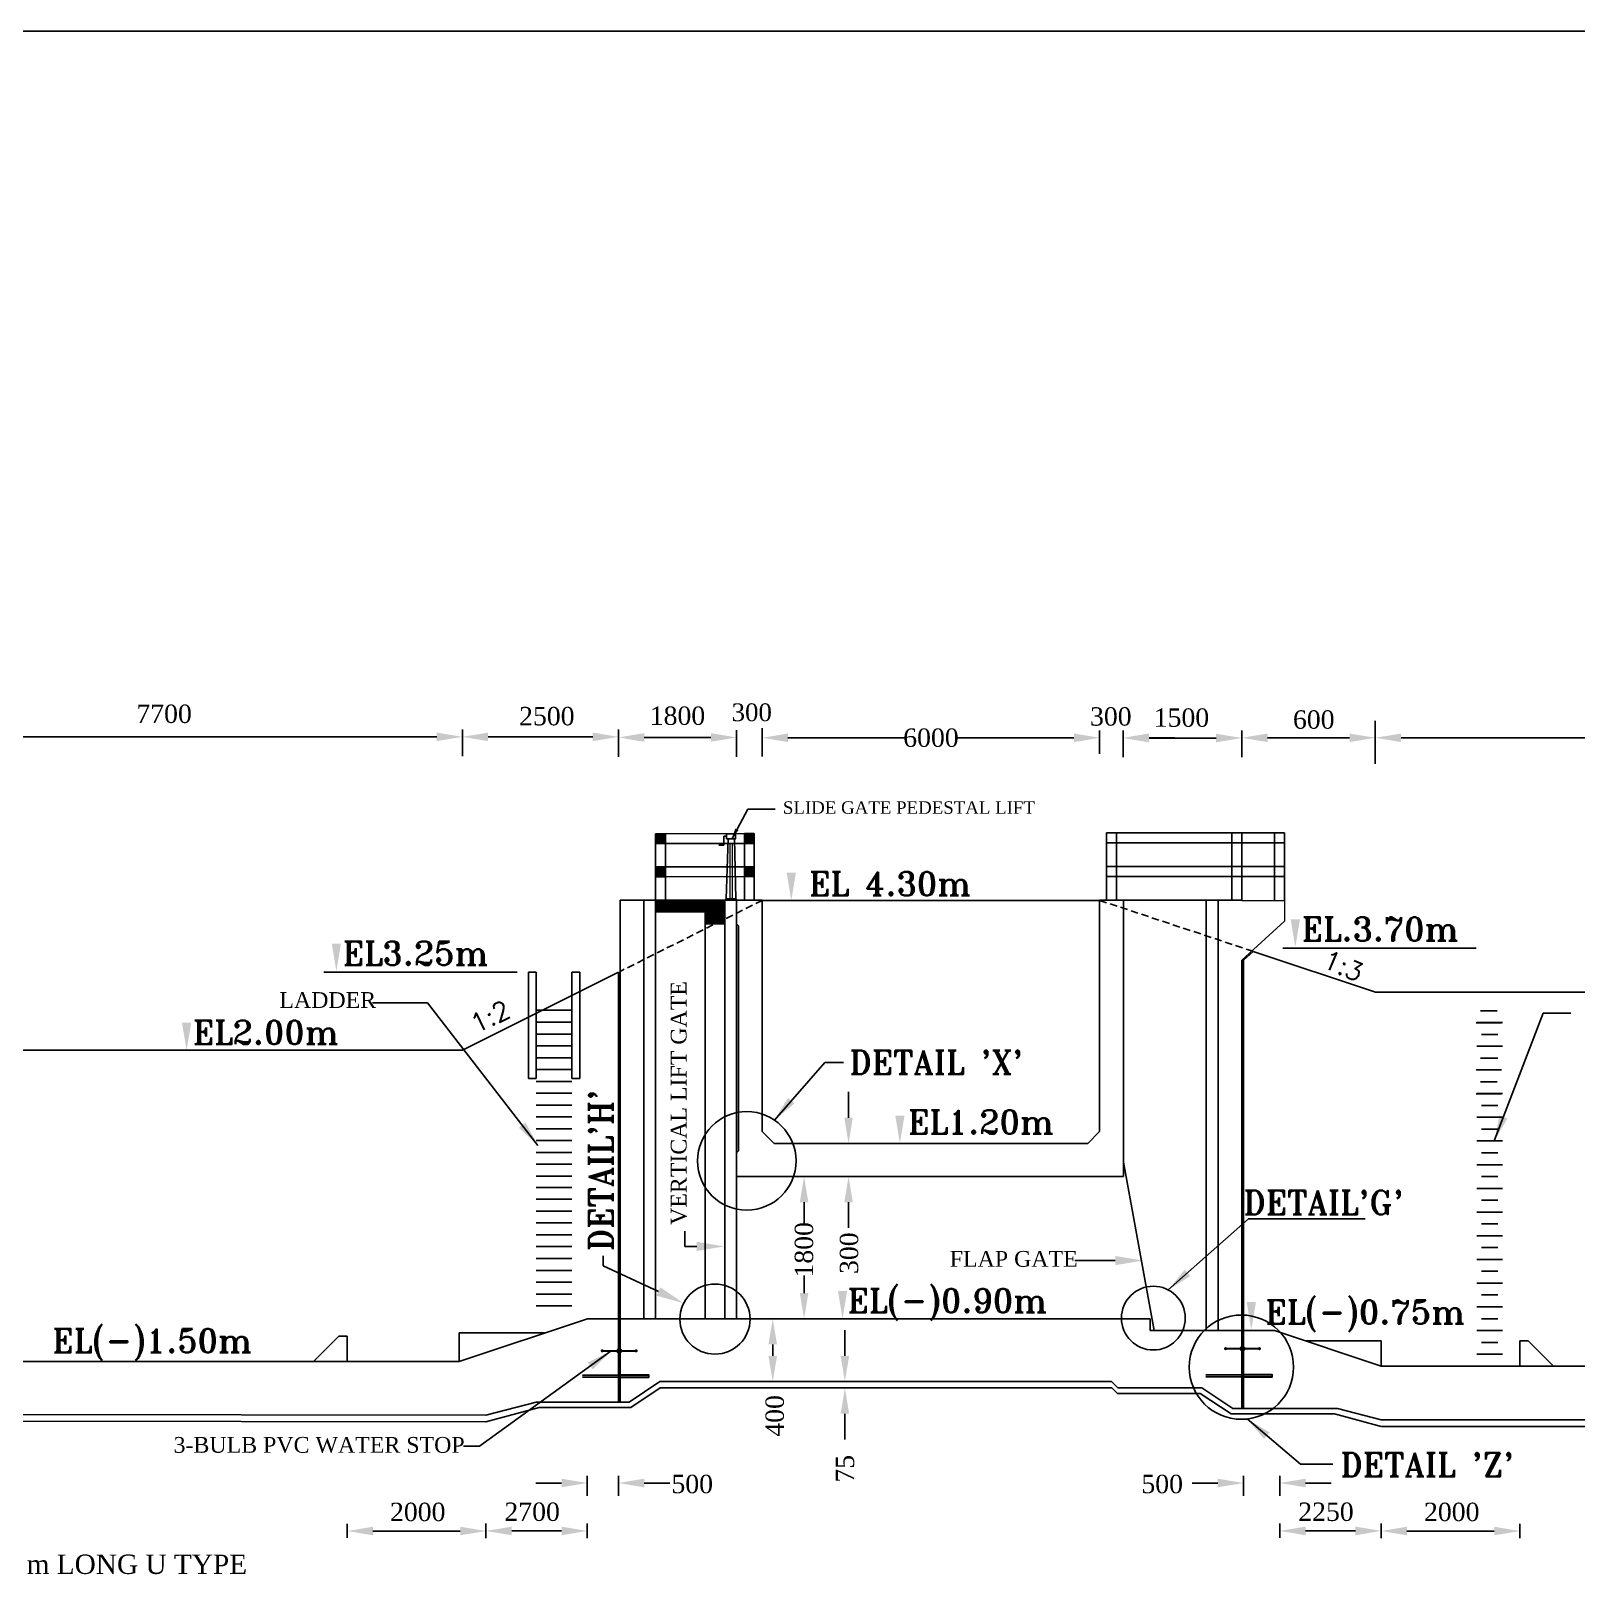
# Model space of a CAD drawing. Extents: x -298162 to 1078160, y -513173 to -216568.
# Drawn here: x 92891 to 113927, y -438317 to -417109 of the extents above; entities that cross this region are included whole.
import ezdxf
from ezdxf.enums import TextEntityAlignment as Align

# ---------------------------------------------------------------- set-up
doc = ezdxf.new("R2010")
doc.units = 0
doc.header["$MEASUREMENT"] = 0
doc.linetypes.add('DASHED', pattern=[0.75, 0.5, -0.25])
doc.layers.get('0').update_dxf_attribs({"linetype": 'CONTINUOUS'})
doc.layers.get('DEFPOINTS').update_dxf_attribs({"linetype": 'CONTINUOUS'})
doc.layers.add('HACH', color=8, linetype='CONTINUOUS', lineweight=20)
for name, color, linetype in [('LINE', 7, 'CONTINUOUS'), ('SLOPEEARTH', 3, 'CONTINUOUS'), ('TEXT', 10, 'CONTINUOUS')]:
    doc.layers.add(name, color=color, linetype=linetype)
doc.styles.add('BIG', font='ROMANT.SHX')
doc.styles.add('SMALL', font='ROMANS.SHX')
doc.styles.get("Standard").update_dxf_attribs({"font": 'times.ttf', "height": 250})
doc.dimstyles.new('3', dxfattribs={"dimtxt": 225, "dimasz": 350, "dimexe": 100, "dimexo": 25, "dimgap": 9, "dimtad": 0, "dimdec": 0, "dimzin": 0, "dimdsep": 46, "dimtxsty": 'Standard', "dimcen": 0, "dimclrt": 256, "dimadec": 0, "dimazin": 0, "dimtfac": 1, "dimtdec": 0, "dimtofl": 0, "dimtmove": 2, "dimatfit": 3, "dimfxl": 1, "dimtolj": 1, "dimtzin": 0, "dimarcsym": 0})
pattern_1 = [(45, (257771.21064, 98048.3181), (-0.088388347648, 0.088388347648), [])]
pattern_2 = [(45, (258249.33564, 98045.91), (-0.088388347648, 0.088388347648), [])]

# ---------------------------------------------------------------- blocks, each defined once
blk = doc.blocks.new('*D685')
at = {"layer": 'DEFPOINTS', "color": 0, "lineweight": -2}
for p in [(102841, -426730), (102841, -427008), (107433, -426962)]:
    blk.add_point(p, dxfattribs=at)
at = {"layer": 'LINE', "color": 0, "lineweight": -2}
for p, q in [((102841, -426983), (102841, -426630)), ((107433, -426937), (107433, -426630)), ((103191, -426730), (104773, -426730)), ((107083, -426730), (105501, -426730))]:
    blk.add_line(p, q, dxfattribs=at)
for points in [[(103191, -426671), (103191, -426788), (102841, -426730)], [(107083, -426671), (107083, -426788), (107433, -426730)]]:
    blk.add_solid(points, dxfattribs=at)
at = {"layer": 'LINE', "insert": (105137, -426730), "char_height": 250, "attachment_point": 5}
blk.add_mtext('\\A1;6000', dxfattribs=at)
blk = doc.blocks.new('*D690')
at = {"layer": 'DEFPOINTS', "color": 0, "lineweight": -2}
for p in [(111185, -426476), (119368, -426427), (119368, -426730)]:
    blk.add_point(p, dxfattribs=at)
at = {"layer": 'LINE', "color": 0, "lineweight": -2}
for p, q in [((119368, -426452), (119368, -426830)), ((111185, -426501), (111185, -426830)), ((111535, -426730), (119018, -426730))]:
    blk.add_line(p, q, dxfattribs=at)
for points in [[(111535, -426672), (111535, -426788), (111185, -426730)], [(119018, -426672), (119018, -426788), (119368, -426730)]]:
    blk.add_solid(points, dxfattribs=at)
at = {"layer": 'LINE', "insert": (115482, -426512), "char_height": 250, "attachment_point": 5}
blk.add_mtext('\\A1;12150', dxfattribs=at)
blk = doc.blocks.new('*D691')
at = {"layer": 'DEFPOINTS', "color": 0, "lineweight": -2}
for p in [(111185, -426730), (109368, -426961), (111185, -427109)]:
    blk.add_point(p, dxfattribs=at)
at = {"layer": 'LINE', "color": 0, "lineweight": -2}
for p, q in [((109368, -426936), (109368, -426630)), ((111185, -427084), (111185, -426630)), ((109718, -426730), (110835, -426730))]:
    blk.add_line(p, q, dxfattribs=at)
for points in [[(109718, -426672), (109718, -426788), (109368, -426730)], [(110835, -426672), (110835, -426788), (111185, -426730)]]:
    blk.add_solid(points, dxfattribs=at)
at = {"layer": 'LINE', "insert": (110347, -426483), "char_height": 250, "attachment_point": 5}
blk.add_mtext('\\A1;600', dxfattribs=at)
blk = doc.blocks.new('*D692')
at = {"layer": 'DEFPOINTS', "color": 0, "lineweight": -2}
for p in [(90978, -426378), (98760, -426717), (98760, -426717)]:
    blk.add_point(p, dxfattribs=at)
at = {"layer": 'LINE', "color": 0, "lineweight": -2}
for p, q in [((90978, -426403), (90978, -426817)), ((98760, -426692), (98760, -426617)), ((91328, -426717), (98410, -426717))]:
    blk.add_line(p, q, dxfattribs=at)
for points in [[(91328, -426659), (91328, -426775), (90978, -426717)], [(98410, -426659), (98410, -426775), (98760, -426717)]]:
    blk.add_solid(points, dxfattribs=at)
at = {"layer": 'LINE', "insert": (94700, -426405), "char_height": 250, "attachment_point": 5}
blk.add_mtext('\\A1;7700', dxfattribs=at)
blk = doc.blocks.new('*X14')
at = {"color": 0}
for p, q in [((1078, 5657), (1246, 5825)), ((1078, 5666), (1229, 5816)), ((1078, 5675), (1211, 5807)), ((1078, 5683), (1193, 5798)), ((1078, 5692), (1176, 5790)), ((1078, 5701), (1158, 5781)), ((1078, 5710), (1140, 5772)), ((1078, 5719), (1123, 5763)), ((1078, 5728), (1105, 5754)), ((1078, 5736), (1087, 5745)), ((1084, 5653), (1264, 5834)), ((1093, 5653), (1282, 5843)), ((1101, 5653), (1299, 5851)), ((1110, 5653), (1317, 5860)), ((1119, 5653), (1328, 5863)), ((1128, 5653), (1328, 5854)), ((1137, 5653), (1328, 5845)), ((1146, 5653), (1328, 5836)), ((1154, 5653), (1328, 5827)), ((1163, 5653), (1328, 5819)), ((1172, 5653), (1328, 5810)), ((1181, 5653), (1328, 5801)), ((1190, 5653), (1328, 5792)), ((1199, 5653), (1328, 5783)), ((1207, 5653), (1328, 5774)), ((1216, 5653), (1328, 5766)), ((1225, 5653), (1328, 5757)), ((1234, 5653), (1328, 5748)), ((1243, 5653), (1328, 5739)), ((1252, 5653), (1328, 5730)), ((1261, 5653), (1328, 5721)), ((1269, 5653), (1328, 5712)), ((1278, 5653), (1328, 5704)), ((1287, 5653), (1328, 5695)), ((1296, 5653), (1328, 5686)), ((1305, 5653), (1328, 5677)), ((1314, 5653), (1328, 5668)), ((1322, 5653), (1328, 5659))]:
    blk.add_line(p, q, dxfattribs=at)
blk = doc.blocks.new('*X13')
at = {"color": 0}
for p, q in [((453, 5810), (597, 5953)), ((453, 5819), (588, 5953)), ((453, 5827), (579, 5953)), ((453, 5836), (571, 5953)), ((453, 5845), (562, 5953)), ((453, 5854), (553, 5953)), ((453, 5863), (544, 5953)), ((453, 5872), (535, 5953)), ((453, 5880), (526, 5953)), ((453, 5889), (518, 5953)), ((453, 5898), (509, 5953)), ((453, 5907), (500, 5953)), ((453, 5916), (491, 5953)), ((453, 5925), (482, 5953)), ((453, 5933), (473, 5953)), ((453, 5942), (465, 5953)), ((453, 5951), (456, 5953)), ((456, 5803), (606, 5953)), ((465, 5803), (615, 5953)), ((474, 5803), (624, 5953)), ((482, 5803), (632, 5953)), ((491, 5803), (641, 5953)), ((500, 5803), (650, 5953)), ((509, 5803), (659, 5953)), ((518, 5803), (668, 5953)), ((527, 5803), (677, 5953)), ((535, 5803), (685, 5953)), ((544, 5803), (694, 5953)), ((553, 5803), (703, 5953)), ((562, 5803), (712, 5953)), ((571, 5803), (721, 5953)), ((580, 5803), (730, 5953)), ((589, 5803), (739, 5953)), ((597, 5803), (747, 5953)), ((606, 5803), (756, 5953)), ((615, 5803), (765, 5953)), ((624, 5803), (774, 5953)), ((633, 5803), (783, 5953)), ((642, 5803), (792, 5953)), ((650, 5803), (800, 5953)), ((659, 5803), (809, 5953)), ((668, 5803), (818, 5953)), ((677, 5803), (827, 5953)), ((686, 5803), (836, 5953)), ((695, 5803), (845, 5953)), ((703, 5803), (853, 5953)), ((712, 5803), (862, 5953)), ((721, 5803), (871, 5953)), ((730, 5803), (880, 5953)), ((739, 5803), (889, 5953)), ((748, 5803), (898, 5953)), ((756, 5803), (906, 5953)), ((765, 5803), (915, 5953)), ((774, 5803), (924, 5953)), ((783, 5803), (933, 5953)), ((792, 5803), (942, 5953)), ((801, 5803), (951, 5953)), ((809, 5803), (959, 5953)), ((818, 5803), (968, 5953)), ((827, 5803), (977, 5953)), ((836, 5803), (986, 5953)), ((845, 5803), (995, 5953)), ((854, 5803), (1004, 5953)), ((863, 5803), (1013, 5953)), ((871, 5803), (1021, 5953)), ((880, 5803), (1030, 5953)), ((889, 5803), (1039, 5953)), ((898, 5803), (1048, 5953)), ((907, 5803), (1057, 5953)), ((916, 5803), (1066, 5953)), ((924, 5803), (1074, 5953)), ((933, 5803), (1083, 5953)), ((942, 5803), (1092, 5953)), ((951, 5803), (1101, 5953)), ((960, 5803), (1110, 5953)), ((969, 5803), (1119, 5953)), ((977, 5803), (1127, 5953)), ((986, 5803), (1136, 5953)), ((995, 5803), (1145, 5953)), ((1004, 5803), (1154, 5953)), ((1013, 5803), (1163, 5953)), ((1022, 5803), (1172, 5953)), ((1030, 5803), (1180, 5953)), ((1039, 5803), (1189, 5953)), ((1048, 5803), (1198, 5953)), ((1057, 5803), (1207, 5953)), ((1066, 5803), (1216, 5953)), ((1075, 5803), (1225, 5953)), ((1078, 5798), (1233, 5953)), ((1078, 5790), (1242, 5953)), ((1078, 5781), (1251, 5953)), ((1078, 5772), (1260, 5953)), ((1078, 5763), (1269, 5953)), ((1078, 5754), (1278, 5953)), ((1078, 5745), (1287, 5953)), ((1087, 5745), (1295, 5953)), ((1105, 5754), (1304, 5953)), ((1123, 5763), (1313, 5953)), ((1140, 5772), (1322, 5953)), ((1158, 5781), (1328, 5951)), ((1176, 5790), (1328, 5942)), ((1193, 5798), (1328, 5933)), ((1211, 5807), (1328, 5925)), ((1229, 5816), (1328, 5916)), ((1246, 5825), (1328, 5907)), ((1264, 5834), (1328, 5898)), ((1282, 5843), (1328, 5889)), ((1299, 5851), (1328, 5880)), ((1317, 5860), (1328, 5872))]:
    blk.add_line(p, q, dxfattribs=at)
blk = doc.blocks.new('*D693')
at = {"layer": 'DEFPOINTS', "color": 0, "lineweight": -2}
for p in [(103952, -435582), (103953, -435495), (103966, -435582)]:
    blk.add_point(p, dxfattribs=at)
at = {"layer": 'LINE', "color": 0, "lineweight": -2}
for p, q in [((103966, -435145), (103966, -434795)), ((103977, -435582), (104066, -435582)), ((103978, -435495), (104066, -435495)), ((103966, -435932), (103966, -436282))]:
    blk.add_line(p, q, dxfattribs=at)
for points in [[(103908, -435145), (104024, -435145), (103966, -435495)], [(103908, -435932), (104024, -435932), (103966, -435582)]]:
    blk.add_solid(points, dxfattribs=at)
at = {"layer": 'LINE', "insert": (103968, -436682), "char_height": 250, "attachment_point": 5, "rotation": 90}
blk.add_mtext('\\A1;75', dxfattribs=at)
blk = doc.blocks.new('*D694')
at = {"layer": 'DEFPOINTS', "color": 0, "lineweight": -2}
for p in [(102905, -434639), (102984, -434639), (102905, -435495)]:
    blk.add_point(p, dxfattribs=at)
at = {"layer": 'LINE', "color": 0, "lineweight": -2}
for p, q in [((102930, -434639), (103084, -434639)), ((102984, -435145), (102984, -434989)), ((102930, -435495), (103084, -435495))]:
    blk.add_line(p, q, dxfattribs=at)
for points in [[(102925, -434989), (103042, -434989), (102984, -434639)], [(102925, -435145), (103042, -435145), (102984, -435495)]]:
    blk.add_solid(points, dxfattribs=at)
at = {"layer": 'LINE', "insert": (103012, -435962), "char_height": 250, "attachment_point": 5, "rotation": 90}
blk.add_mtext('\\A1;400', dxfattribs=at)
blk = doc.blocks.new('*D695')
at = {"layer": 'DEFPOINTS', "color": 0, "lineweight": -2}
for p in [(104016, -432252), (104209, -432252), (103914, -432703)]:
    blk.add_point(p, dxfattribs=at)
at = {"layer": 'LINE', "color": 0, "lineweight": -2}
for p, q in [((104016, -431902), (104016, -431552)), ((104184, -432252), (103916, -432252)), ((103939, -432703), (104116, -432703)), ((104016, -433053), (104016, -433403))]:
    blk.add_line(p, q, dxfattribs=at)
for points in [[(103957, -431902), (104074, -431902), (104016, -432252)], [(103957, -433053), (104074, -433053), (104016, -432703)]]:
    blk.add_solid(points, dxfattribs=at)
at = {"layer": 'LINE', "insert": (104023, -433747), "char_height": 250, "attachment_point": 5, "rotation": 90}
blk.add_mtext('\\A1;300', dxfattribs=at)
blk = doc.blocks.new('*D700')
at = {"layer": 'DEFPOINTS', "color": 0, "lineweight": -2}
for p in [(107755, -426730), (107755, -426730), (107433, -426973)]:
    blk.add_point(p, dxfattribs=at)
at = {"layer": 'LINE', "color": 0, "lineweight": -2}
for p, q in [((107433, -426948), (107433, -426630)), ((107755, -426705), (107755, -426630)), ((107083, -426730), (106733, -426730)), ((108105, -426730), (108455, -426730))]:
    blk.add_line(p, q, dxfattribs=at)
for points in [[(107083, -426671), (107083, -426788), (107433, -426730)], [(108105, -426671), (108105, -426788), (107755, -426730)]]:
    blk.add_solid(points, dxfattribs=at)
at = {"layer": 'LINE', "insert": (107585, -426441), "char_height": 250, "attachment_point": 5}
blk.add_mtext('\\A1;300', dxfattribs=at)
blk = doc.blocks.new('*D703')
at = {"layer": 'DEFPOINTS', "color": 0, "lineweight": -2}
for p in [(109885, -437647), (111265, -437528), (111265, -437652)]:
    blk.add_point(p, dxfattribs=at)
at = {"layer": 'LINE', "color": 0, "lineweight": -2}
for p, q in [((109885, -437622), (109885, -437428)), ((111265, -437627), (111265, -437428)), ((110235, -437528), (110915, -437528))]:
    blk.add_line(p, q, dxfattribs=at)
for points in [[(110235, -437470), (110235, -437587), (109885, -437528)], [(110915, -437470), (110915, -437587), (111265, -437528)]]:
    blk.add_solid(points, dxfattribs=at)
at = {"layer": 'LINE', "insert": (110513, -437269), "char_height": 250, "attachment_point": 5}
blk.add_mtext('\\A1;2250', dxfattribs=at)
blk = doc.blocks.new('*D704')
at = {"layer": 'DEFPOINTS', "color": 0, "lineweight": -2}
for p in [(103065, -432703), (103410, -432703), (103065, -434639)]:
    blk.add_point(p, dxfattribs=at)
at = {"layer": 'LINE', "color": 0, "lineweight": -2}
for p, q in [((103090, -432703), (103510, -432703)), ((103410, -433053), (103410, -433351)), ((103410, -434289), (103410, -434051)), ((103090, -434639), (103510, -434639))]:
    blk.add_line(p, q, dxfattribs=at)
for points in [[(103352, -433053), (103469, -433053), (103410, -432703)], [(103352, -434289), (103469, -434289), (103410, -434639)]]:
    blk.add_solid(points, dxfattribs=at)
at = {"layer": 'LINE', "insert": (103410, -433701), "char_height": 250, "attachment_point": 5, "rotation": 90}
blk.add_mtext('\\A1;1800', dxfattribs=at)
blk = doc.blocks.new('*D706')
at = {"layer": 'DEFPOINTS', "color": 0, "lineweight": -2}
for p in [(109368, -426733), (107755, -427017), (109368, -427017)]:
    blk.add_point(p, dxfattribs=at)
at = {"layer": 'LINE', "color": 0, "lineweight": -2}
for p, q in [((107755, -426992), (107755, -426633)), ((109368, -426992), (109368, -426633)), ((108105, -426733), (109018, -426733))]:
    blk.add_line(p, q, dxfattribs=at)
for points in [[(108105, -426675), (108105, -426792), (107755, -426733)], [(109018, -426675), (109018, -426792), (109368, -426733)]]:
    blk.add_solid(points, dxfattribs=at)
at = {"layer": 'LINE', "insert": (108546, -426457), "char_height": 250, "attachment_point": 5}
blk.add_mtext('\\A1;1500', dxfattribs=at)
blk = doc.blocks.new('*D707')
at = {"layer": 'DEFPOINTS', "color": 0, "lineweight": -2}
for p in [(102492, -426725), (100884, -427013), (102492, -427013)]:
    blk.add_point(p, dxfattribs=at)
at = {"layer": 'LINE', "color": 0, "lineweight": -2}
for p, q in [((100884, -426988), (100884, -426625)), ((102492, -426988), (102492, -426625)), ((101234, -426725), (102142, -426725))]:
    blk.add_line(p, q, dxfattribs=at)
for points in [[(101234, -426667), (101234, -426784), (100884, -426725)], [(102142, -426667), (102142, -426784), (102492, -426725)]]:
    blk.add_solid(points, dxfattribs=at)
at = {"layer": 'LINE', "insert": (101687, -426431), "char_height": 250, "attachment_point": 5}
blk.add_mtext('\\A1;1800', dxfattribs=at)
blk = doc.blocks.new('*D709')
at = {"layer": 'DEFPOINTS', "color": 0, "lineweight": -2}
for p in [(109390, -436876), (109390, -437075), (109885, -437075)]:
    blk.add_point(p, dxfattribs=at)
at = {"layer": 'LINE', "color": 0, "lineweight": -2}
for p, q in [((109390, -437050), (109390, -436776)), ((109885, -437050), (109885, -436776)), ((109040, -436876), (108690, -436876)), ((110235, -436876), (110585, -436876))]:
    blk.add_line(p, q, dxfattribs=at)
for points in [[(109040, -436817), (109040, -436934), (109390, -436876)], [(110235, -436817), (110235, -436934), (109885, -436876)]]:
    blk.add_solid(points, dxfattribs=at)
at = {"layer": 'LINE', "insert": (108284, -436891), "char_height": 250, "attachment_point": 5}
blk.add_mtext('\\A1;500', dxfattribs=at)
blk = doc.blocks.new('*D743')
at = {"layer": 'DEFPOINTS', "color": 0, "lineweight": -2}
for p in [(111265, -437649), (113153, -437530), (113153, -437654)]:
    blk.add_point(p, dxfattribs=at)
at = {"layer": 'LINE', "color": 0, "lineweight": -2}
for p, q in [((111265, -437624), (111265, -437430)), ((113153, -437629), (113153, -437430)), ((111615, -437530), (112803, -437530))]:
    blk.add_line(p, q, dxfattribs=at)
for points in [[(111615, -437471), (111615, -437588), (111265, -437530)], [(112803, -437471), (112803, -437588), (113153, -437530)]]:
    blk.add_solid(points, dxfattribs=at)
at = {"layer": 'LINE', "insert": (112225, -437271), "char_height": 250, "attachment_point": 5}
blk.add_mtext('\\A1;2000', dxfattribs=at)
blk = doc.blocks.new('*D830')
at = {"layer": 'DEFPOINTS', "color": 0, "lineweight": -2}
for p in [(100460, -436876), (100460, -437075), (100884, -437075)]:
    blk.add_point(p, dxfattribs=at)
at = {"layer": 'LINE', "color": 0, "lineweight": -2}
for p, q in [((100460, -437050), (100460, -436776)), ((100884, -437050), (100884, -436776)), ((100110, -436876), (99760, -436876)), ((101234, -436876), (101584, -436876))]:
    blk.add_line(p, q, dxfattribs=at)
for points in [[(100110, -436817), (100110, -436934), (100460, -436876)], [(101234, -436817), (101234, -436934), (100884, -436876)]]:
    blk.add_solid(points, dxfattribs=at)
at = {"layer": 'LINE', "insert": (101888, -436891), "char_height": 250, "attachment_point": 5}
blk.add_mtext('\\A1;500', dxfattribs=at)
blk = doc.blocks.new('*D831')
at = {"layer": 'DEFPOINTS', "color": 0, "lineweight": -2}
for p in [(99081, -437647), (100460, -437528), (100460, -437652)]:
    blk.add_point(p, dxfattribs=at)
at = {"layer": 'LINE', "color": 0, "lineweight": -2}
for p, q in [((99081, -437622), (99081, -437428)), ((100460, -437627), (100460, -437428)), ((99431, -437528), (100110, -437528))]:
    blk.add_line(p, q, dxfattribs=at)
for points in [[(99431, -437470), (99431, -437587), (99081, -437528)], [(100110, -437470), (100110, -437587), (100460, -437528)]]:
    blk.add_solid(points, dxfattribs=at)
at = {"layer": 'LINE', "insert": (99709, -437269), "char_height": 250, "attachment_point": 5}
blk.add_mtext('\\A1;2700', dxfattribs=at)
blk = doc.blocks.new('*D832')
at = {"layer": 'DEFPOINTS', "color": 0, "lineweight": -2}
for p in [(97193, -437649), (99081, -437530), (99081, -437654)]:
    blk.add_point(p, dxfattribs=at)
at = {"layer": 'LINE', "color": 0, "lineweight": -2}
for p, q in [((97193, -437624), (97193, -437430)), ((99081, -437629), (99081, -437430)), ((97543, -437530), (98731, -437530))]:
    blk.add_line(p, q, dxfattribs=at)
for points in [[(97543, -437471), (97543, -437588), (97193, -437530)], [(98731, -437471), (98731, -437588), (99081, -437530)]]:
    blk.add_solid(points, dxfattribs=at)
at = {"layer": 'LINE', "insert": (98152, -437271), "char_height": 250, "attachment_point": 5}
blk.add_mtext('\\A1;2000', dxfattribs=at)
blk = doc.blocks.new('*D853')
at = {"layer": 'DEFPOINTS', "color": 0, "lineweight": -2}
for p in [(100884, -426717), (98760, -427005), (100884, -427005)]:
    blk.add_point(p, dxfattribs=at)
at = {"layer": 'LINE', "color": 0, "lineweight": -2}
for p, q in [((98760, -426980), (98760, -426617)), ((100884, -426980), (100884, -426617)), ((99110, -426717), (100534, -426717))]:
    blk.add_line(p, q, dxfattribs=at)
for points in [[(99110, -426659), (99110, -426775), (98760, -426717)], [(100534, -426659), (100534, -426775), (100884, -426717)]]:
    blk.add_solid(points, dxfattribs=at)
at = {"layer": 'LINE', "insert": (99909, -426437), "char_height": 250, "attachment_point": 5}
blk.add_mtext('\\A1;2500', dxfattribs=at)

msp = doc.modelspace()

# ---------------------------------------------------------------- hatches: boundary and pattern name
at = {"linetype": 'Continuous', "lineweight": -3}
h = msp.add_hatch(color=0, dxfattribs=at)
h.paths.add_polyline_path([(100895.02, -435434.251), (100895.02, -435408.351), (100388.45, -435408.351), (100388.45, -435434.251)])
h.paths.add_polyline_path([(100906.12, -435408.351), (100906.12, -435434.251), (101295.978, -435434.251), (101295.978, -435408.351)])
h = msp.add_hatch(color=0, dxfattribs=at)
h.paths.add_polyline_path([(109378.743, -435430.032), (109378.743, -435404.132), (108872.173, -435404.132), (108872.173, -435430.032)])
h.paths.add_polyline_path([(109389.843, -435404.132), (109389.843, -435430.032), (109779.701, -435430.032), (109779.701, -435404.132)])
at = {"layer": 'HACH'}
h = msp.add_hatch(dxfattribs=at)
h.set_pattern_fill('ANSI31', color=0, style=0)
h.set_pattern_definition(pattern_2)
h.paths.add_polyline_path([(101522.67, -428036.741), (101389.858, -428036.741), (101389.858, -428169.553), (101522.67, -428169.553)])
h = msp.add_hatch(dxfattribs=at)
h.set_pattern_fill('ANSI31', color=0, style=0)
h.set_pattern_definition(pattern_1)
h.paths.add_polyline_path([(102731.264, -428034.333), (102598.451, -428034.571), (102598.451, -428167.383), (102731.264, -428167.145)])
h = msp.add_hatch(dxfattribs=at)
h.set_pattern_fill('ANSI31', color=0, style=0)
h.set_pattern_definition(pattern_2)
h.paths.add_polyline_path([(101389.858, -428488.303), (101389.858, -428621.116), (101522.67, -428621.116), (101522.67, -428488.303)])
h = msp.add_hatch(dxfattribs=at)
h.set_pattern_fill('ANSI31', color=0, style=0)
h.set_pattern_definition(pattern_1)
h.paths.add_polyline_path([(102731.264, -428618.708), (102731.264, -428485.895), (102598.451, -428486.133), (102598.451, -428618.946)])

# ---------------------------------------------------------------- linework, layer by layer
at = {"color": 0, "linetype": 'ByBlock'}
msp.add_line((102841.445, -426952.919), (102841.445, -426600.852), dxfattribs=at)
at = {"color": 0}
for p, q in [((101389.858, -428036.741), (102731.264, -428034.333)), ((101389.858, -428036.741), (101522.67, -428036.741)), ((101389.858, -428169.553), (102731.264, -428167.145)), ((101389.858, -428169.553), (101522.67, -428169.553)), ((101389.858, -428169.553), (101522.67, -428169.553)), ((102598.451, -428034.333), (102731.264, -428034.333)), ((102598.451, -428167.145), (102731.264, -428167.145)), ((107526.847, -428025.903), (109948.076, -428025.903)), ((107526.847, -428025.903), (107661.253, -428025.903)), ((107526.847, -428160.309), (107661.253, -428160.309)), ((107526.847, -428160.309), (109948.076, -428160.309)), ((107526.847, -428160.309), (107661.253, -428160.309)), ((109233.806, -428160.309), (109368.213, -428160.309)), ((101389.858, -428488.303), (102731.264, -428485.895)), ((101389.858, -428488.303), (101522.67, -428488.303)), ((101389.858, -428488.303), (101522.67, -428488.303)), ((102598.451, -428485.895), (102731.264, -428485.895)), ((107526.847, -428482.884), (107661.253, -428482.884)), ((107526.847, -428482.884), (109948.076, -428482.884)), ((107526.847, -428482.884), (107661.253, -428482.884)), ((109233.806, -428482.884), (109368.213, -428482.884)), ((101389.858, -428621.116), (102731.264, -428618.708)), ((101389.858, -428621.116), (101522.67, -428621.116)), ((101389.858, -428621.116), (101522.67, -428621.116)), ((102598.451, -428618.708), (102731.264, -428618.708)), ((107526.847, -428617.291), (107661.253, -428617.291)), ((107526.847, -428617.291), (109948.076, -428617.291)), ((107526.847, -428617.291), (107661.253, -428617.291)), ((109233.806, -428617.291), (109368.213, -428617.291)), ((100905.995, -428939.866), (100905.995, -429746.234)), ((100905.995, -428939.866), (102841.445, -428939.866)), ((101228.57, -428939.866), (101228.57, -434638.691)), ((101389.858, -428939.866), (101389.858, -434638.691)), ((102330.701, -428939.866), (102330.701, -434638.691)), ((102491.989, -428939.866), (102491.989, -434638.691)), ((102841.445, -428939.866), (102841.445, -432090.348)), ((107432.763, -428939.866), (109368.213, -428939.866)), ((107432.763, -428939.866), (107432.763, -432090.348)), ((107755.338, -428939.866), (107755.338, -432703.241)), ((108884.35, -428939.866), (108884.35, -434799.978)), ((109045.638, -428939.866), (109045.638, -434799.978)), ((101389.858, -429101.153), (102061.889, -429101.153)), ((102061.889, -429101.153), (102061.889, -434638.691)), ((102061.889, -429262.441), (102330.701, -429262.441)), ((102518.87, -429289.322), (102518.87, -432353.498)), ((109368.213, -429587.128), (109368.213, -429587.162)), ((109389.718, -429594.284), (109389.718, -429594.319)), ((100905.995, -429746.234), (100905.995, -435775.016)), ((109368.213, -429757.639), (109368.213, -435861.35)), ((109389.718, -429757.997), (109389.718, -435861.356)), ((100884.49, -429921.562), (100884.49, -435775.02)), ((99765.578, -430440.22), (100249.441, -430440.22)), ((99765.578, -430440.22), (100249.441, -430440.22)), ((112843.93, -430447.312), (112618.426, -430447.312)), ((99765.578, -430601.508), (100249.441, -430601.508)), ((112904.064, -430608.6), (112558.292, -430608.6)), ((112913.801, -430607.551), (112568.029, -430607.551)), ((99765.578, -430762.795), (100249.441, -430762.795)), ((99765.578, -430924.083), (100249.441, -430924.083)), ((112913.801, -430930.126), (112568.029, -430930.126)), ((112853.666, -430768.839), (112628.163, -430768.839)), ((99765.578, -431085.37), (100249.441, -431085.37)), ((112843.93, -431091.414), (112618.426, -431091.414)), ((112853.666, -431091.414), (112628.163, -431091.414)), ((99765.578, -431246.658), (100249.441, -431246.658)), ((112904.064, -431252.701), (112558.292, -431252.701)), ((99658.053, -431370.063), (99765.578, -431370.063)), ((99765.578, -431407.945), (100249.441, -431407.945)), ((99765.578, -431407.945), (100249.441, -431407.945)), ((99765.578, -431569.233), (100249.441, -431569.233)), ((100249.441, -431370.063), (100356.966, -431370.063)), ((112843.93, -431413.989), (112618.426, -431413.989)), ((99765.578, -431730.52), (100249.441, -431730.52)), ((112904.064, -431575.276), (112558.292, -431575.276)), ((112913.801, -431574.228), (112568.029, -431574.228)), ((112853.666, -431735.516), (112628.163, -431735.516)), ((99765.578, -431891.808), (100249.441, -431891.808)), ((112913.801, -431896.803), (112568.029, -431896.803)), ((99765.578, -432053.095), (100249.441, -432053.095)), ((99765.578, -432053.095), (100249.441, -432053.095)), ((112853.666, -432058.091), (112628.163, -432058.091)), ((99765.578, -432214.383), (100249.441, -432214.383)), ((99765.578, -432375.67), (100249.441, -432375.67)), ((102491.989, -432380.379), (102518.87, -432353.498)), ((103002.733, -432251.636), (107271.475, -432251.636)), ((112913.801, -432219.378), (112568.029, -432219.378)), ((112853.666, -432380.666), (112628.163, -432380.666)), ((99765.578, -432536.958), (100249.441, -432536.958)), ((107759.588, -432507.194), (108176.882, -434799.978)), ((112913.801, -432541.953), (112568.029, -432541.953)), ((99765.578, -432698.245), (100249.441, -432698.245)), ((102491.989, -432703.241), (107755.338, -432703.241)), ((112853.666, -432703.241), (112628.163, -432703.241)), ((99765.578, -432851.475), (100249.441, -432851.475)), ((99765.578, -433012.763), (100249.441, -433012.763)), ((112913.801, -432864.528), (112568.029, -432864.528)), ((112853.666, -433025.816), (112628.163, -433025.816)), ((99765.578, -433174.05), (100249.441, -433174.05)), ((112913.801, -433187.103), (112568.029, -433187.103)), ((99765.578, -433335.338), (100249.441, -433335.338)), ((112853.666, -433348.391), (112628.163, -433348.391)), ((99765.578, -433496.625), (100249.441, -433496.625)), ((99765.578, -433657.913), (100249.441, -433657.913)), ((112913.801, -433509.678), (112568.029, -433509.678)), ((112853.666, -433670.966), (112628.163, -433670.966)), ((99765.578, -433819.2), (100249.441, -433819.2)), ((112913.801, -433832.253), (112568.029, -433832.253)), ((99765.578, -433980.488), (100249.441, -433980.488)), ((112853.666, -433993.541), (112628.163, -433993.541)), ((99765.578, -434141.775), (100249.441, -434141.775)), ((99765.578, -434303.063), (100249.441, -434303.063)), ((112913.801, -434154.828), (112568.029, -434154.828)), ((112853.666, -434316.116), (112628.163, -434316.116)), ((99765.578, -434464.35), (100249.441, -434464.35)), ((112913.801, -434477.403), (112568.029, -434477.403)), ((100905.995, -434638.691), (108119.387, -434638.691)), ((108119.387, -434638.691), (108119.387, -434799.978)), ((112853.666, -434638.691), (112628.163, -434638.691)), ((108119.387, -434799.978), (109368.213, -434799.978)), ((112913.801, -434799.978), (112568.029, -434799.978)), ((112853.666, -434961.266), (112628.163, -434961.266)), ((112913.801, -435122.553), (112568.029, -435122.553)), ((98714.677, -435220.591), (90224.885, -435220.591)), ((111265.08, -435283.841), (120120.713, -435283.841)), ((112562.007, -435283.841), (112078.145, -435283.841)), ((107674.694, -435656.701), (108803.045, -435656.701)), ((99802.767, -435849.768), (99080.518, -436043.683)), ((101050.367, -435849.768), (99802.767, -435849.768)), ((109223.84, -435936.185), (109368.213, -435936.185)), ((109368.213, -435936.185), (110629.118, -435936.185)), ((110629.118, -435936.185), (111265.08, -436106.933))]:
    msp.add_line(p, q, dxfattribs=at)
at = {"color": 0, "linetype": 'Continuous', "lineweight": -3}
for p, q in [((100395.793, -435408.351), (101295.918, -435408.351)), ((100395.793, -435434.251), (101295.918, -435434.251)), ((108879.515, -435404.132), (109779.64, -435404.132)), ((108879.515, -435430.032), (109779.64, -435430.032))]:
    msp.add_line(p, q, dxfattribs=at)
at = {"layer": 'DEFPOINTS', "color": 0, "linetype": 'ByBlock'}
for p in [(102491.989, -426725.373), (102841.445, -426710.207)]:
    msp.add_point(p, dxfattribs=at)
at = {"layer": 'HACH', "color": 0}
for points in [[(102399.759, -428921.015), (102434.882, -428921.015), (102434.882, -428169.553), (102399.759, -428169.553)], [(102342.372, -428939.866), (102488.427, -428939.866), (102488.427, -428921.015), (102342.372, -428921.015)]]:
    msp.add_lwpolyline(points, close=True, dxfattribs=at)
at = {"layer": 'LINE', "color": 0}
for p, q in [((101389.858, -428939.866), (101389.858, -428036.741)), ((101389.858, -428939.866), (101389.858, -428036.741)), ((101389.858, -428939.866), (101389.858, -428036.741)), ((101522.67, -428939.866), (101522.67, -428036.741)), ((101522.67, -428939.866), (101522.67, -428036.741)), ((101522.67, -428939.866), (101522.67, -428036.741)), ((102353.77, -428071.399), (102317.885, -428071.399)), ((102317.885, -428071.399), (102317.885, -428192.219)), ((102350.673, -428921.015), (102379.105, -428104.994)), ((102479.511, -428921.015), (102463.35, -428104.994)), ((102598.451, -428939.866), (102598.451, -428034.333)), ((102731.264, -428939.866), (102731.264, -428034.333)), ((107526.847, -428939.866), (107526.847, -428025.903)), ((107526.847, -428939.866), (107526.847, -428025.903)), ((107526.847, -428939.866), (107526.847, -428025.903)), ((107661.253, -428939.866), (107661.253, -428025.903)), ((107661.253, -428939.866), (107661.253, -428025.903)), ((107661.253, -428939.866), (107661.253, -428025.903)), ((109233.806, -428939.866), (109233.806, -428025.903)), ((109368.213, -428939.866), (109368.213, -428025.903)), ((109813.67, -428939.866), (109813.67, -428025.903)), ((109948.076, -428939.866), (109948.076, -428025.903)), ((102317.885, -428192.219), (102248.4, -428192.219)), ((102841.445, -428943.085), (107432.763, -428943.085)), ((102841.445, -428943.085), (102841.445, -430208.085)), ((107432.763, -428943.085), (107432.763, -430208.085)), ((109522.367, -429638.461), (111185.38, -430191.833)), ((112558.325, -429593.366), (109924.727, -429593.366)), ((99507.315, -429921.562), (96873.717, -429921.562)), ((99765.578, -429921.562), (99658.053, -429921.562)), ((99658.053, -431370.063), (99658.053, -429921.562)), ((99765.578, -431370.063), (99765.578, -429921.562)), ((100356.966, -429921.562), (100249.441, -429921.562)), ((100249.441, -431370.063), (100249.441, -429921.562)), ((100356.966, -431370.063), (100356.966, -429921.562)), ((111185.38, -430191.833), (131779.94, -430191.833)), ((98759.872, -430983.871), (78590.403, -430986.257)), ((103002.733, -432251.636), (102841.445, -432090.348)), ((107271.475, -432251.636), (107432.763, -432090.348)), ((100675.332, -433780.706), (100675.332, -433918.189)), ((107645.988, -433847.187), (107094.133, -433847.187)), ((96735.565, -435220.591), (97080.034, -434876.121)), ((97192.534, -434876.121), (97080.034, -434876.121)), ((97192.534, -435220.591), (97192.534, -434876.121)), ((97192.534, -435220.591), (97192.534, -434876.121)), ((109389.718, -434799.978), (109813.493, -434799.978)), ((111265.08, -435283.841), (109813.493, -434799.978)), ((110231.67, -434939.371), (111265.08, -434939.371)), ((111265.08, -435283.841), (111265.08, -434939.371)), ((113153.064, -434939.371), (113265.564, -434939.371)), ((113153.064, -435283.841), (113153.064, -434939.371)), ((113153.064, -435283.841), (113153.064, -434939.371)), ((113610.033, -435283.841), (113265.564, -434939.371)), ((107594.05, -435495.414), (101448.564, -435495.414)), ((107599.823, -435581.831), (101453.778, -435581.831)), ((107680.467, -435581.831), (107594.05, -435495.414)), ((107674.694, -435656.701), (107599.823, -435581.831)), ((108825.644, -435581.831), (107680.467, -435581.831)), ((99080.518, -435953.317), (99762.793, -435775.271)), ((99080.518, -435953.317), (91375.254, -435943.845)), ((111265.08, -436016.567), (110671.411, -435861.643)), ((111265.08, -436016.567), (118979.815, -436016.567)), ((99078.716, -436043.647), (91365.577, -436034.166)), ((111266.882, -436106.897), (118989.502, -436106.897))]:
    msp.add_line(p, q, dxfattribs=at)
at = {"layer": 'LINE', "color": 0, "linetype": 'DASHED', "ltscale": 200}
for p, q in [((102841.445, -428943.085), (100905.995, -429910.81)), ((107432.763, -428943.085), (109505, -429632.682))]:
    msp.add_line(p, q, dxfattribs=at)
at = {"layer": 'LINE', "color": 0, "lineweight": 15}
for p, q in [((109368.213, -428943.085), (109948.076, -428943.085)), ((109948.076, -428943.085), (109948.076, -429227.928)), ((109948.076, -429227.928), (109368.213, -429757.639))]:
    msp.add_line(p, q, dxfattribs=at)
at = {"layer": 'LINE', "color": 0, "linetype": 'ByBlock', "lineweight": -2}
for p, q in [((109389.718, -429757.997), (109522.367, -429638.461)), ((98714.677, -435220.591), (100460.377, -434638.691)), ((100884.49, -434638.691), (100460.377, -434638.691)), ((98714.677, -435220.591), (98714.835, -434833.295)), ((101448.564, -435495.414), (101027.631, -435774.988)), ((101453.778, -435581.831), (101050.367, -435849.768)), ((108825.644, -435581.831), (109246.439, -435861.314)), ((101027.631, -435774.988), (99762.793, -435775.271)), ((108803.045, -435656.701), (109223.84, -435936.185)), ((109246.439, -435861.314), (109368.213, -435861.35)), ((109368.213, -435861.356), (110671.763, -435861.735))]:
    msp.add_line(p, q, dxfattribs=at)
at = {"layer": 'LINE', "color": 0, "ltscale": 200}
msp.add_line((100884.49, -429921.562), (98759.667, -430983.974), dxfattribs=at)
at = {"layer": 'LINE'}
msp.add_line((98714.677, -434833.295), (99879.411, -434832.346), dxfattribs=at)
at = {"layer": 'LINE', "color": 0}
for points in [[(74252.713, -459895.115), (134757.913, -459895.115), (134757.913, -417109.295), (74252.713, -417109.295)], [(102353.77, -428104.994), (102477.429, -428104.994), (102477.429, -428036.741), (102353.77, -428036.741)]]:
    msp.add_lwpolyline(points, close=True, dxfattribs=at)
for points, const_width in [([(100653.418, -435076.829, 1), (100674.419, -435076.829, 1)], 21.001), ([(100874.734, -435076.829, 1), (100914.635, -435076.829, 1)], 39.902), ([(101114.95, -435076.829, 1), (101135.951, -435076.829, 1)], 21.001), ([(109135.969, -435046.876, 1), (109156.97, -435046.876, 1)], 21.001), ([(109357.285, -435046.876, 1), (109397.186, -435046.876, 1)], 39.902), ([(109597.501, -435046.876, 1), (109618.502, -435046.876, 1)], 21.001)]:
    msp.add_lwpolyline(points, format="xyb", close=True, dxfattribs=dict(at, const_width=const_width))
at = {"layer": 'LINE', "color": 0, "const_width": 26.881}
for points in [[(100676.159, -435077.176), (100894.569, -435077.176), (101112.979, -435077.176)], [(109158.71, -435047.223), (109377.12, -435047.223), (109595.53, -435047.223)]]:
    msp.add_lwpolyline(points, dxfattribs=at)
at = {"layer": 'LINE', "color": 0, "linetype": 'ByBlock', "lineweight": -2}
for points in [[(100905.995, -435404.011), (101299.319, -435404.011), (101299.319, -435437.235), (100905.995, -435437.235)], [(109389.718, -435399.792), (109783.041, -435399.792), (109783.041, -435433.016), (109389.718, -435433.016)]]:
    msp.add_lwpolyline(points, close=True, dxfattribs=at)
at = {"layer": 'LINE', "color": 0}
msp.add_solid([(107645.988, -433784.464), (107645.988, -433909.91), (108022.325, -433847.187)], dxfattribs=at)
at = {"layer": 'SLOPEEARTH', "color": 0}
for points in [[(103298.731, -428566.747), (103173.285, -428566.747), (103236.008, -428943.085)], [(110158.599, -429202.801), (110033.153, -429202.801), (110095.876, -429579.139)], [(97107.589, -429530.997), (96982.143, -429530.997), (97044.866, -429907.335)], [(95069.072, -430609.919), (94943.626, -430609.919), (95006.349, -430986.257)], [(104776.794, -431875.298), (104651.348, -431875.298), (104714.071, -432251.636)], [(103996.323, -434262.353), (103870.877, -434262.353), (103933.6, -434638.691)], [(109559.656, -434412.945), (109434.211, -434412.945), (109496.933, -434789.283)]]:
    msp.add_solid(points, dxfattribs=at)
at = {"layer": 'TEXT', "color": 0}
for p, q in [((102518.87, -429289.322), (102491.989, -429262.441)), ((113469.725, -430477.164), (113846.063, -430477.164)), ((101785.912, -433654.426), (101785.912, -433448.792)), ((109457.099, -433280.108), (111047.049, -433280.108)), ((101949.912, -433654.426), (101785.912, -433654.426)), ((101427.332, -434268.079), (100675.332, -433918.189))]:
    msp.add_line(p, q, dxfattribs=at)
for centre, radius in [((102630.571, -432490.173), 670.639), ((102197.598, -434644.039), 477.571), ((108163.765, -434630.705), 434.161), ((109362.38, -435298.406), 709.954)]:
    msp.add_circle(centre, radius, dxfattribs=at)
for points in [[(101949.912, -433591.703), (101949.912, -433717.149), (102326.249, -433654.426)], [(101453.792, -434211.211), (101400.872, -434324.948), (101768.543, -434426.838)]]:
    msp.add_solid(points, dxfattribs=at)

# ---------------------------------------------------------------- block references
at = {"layer": 'TEXT', "color": 0, "xscale": 1.075249999994412, "yscale": 1.075249999994412, "zscale": 1.07525}
for name in ['*X13', '*X14']:
    msp.add_blockref(name, (100902.329, -435341.293), dxfattribs=at)

# ---------------------------------------------------------------- texts
at = {"color": 0, "linetype": 'ByBlock'}
msp.add_text('300', height=241.9313, dxfattribs=at).set_placement((102698.203, -426382.718), align=Align.MIDDLE_CENTER)
at = {"layer": 'LINE', "color": 0}
for s, height, p in [('SLIDE GATE PEDESTAL LIFT', 170, (103121.77, -427764.492)), ('LADDER', 215.05, (96268.8, -430407.665)), ('FLAP GATE', 215.05, (105393.073, -433931.999)), ('3-BULB PVC WATER STOP', 215.05, (94829.18, -436464.193)), ('3.00 m LONG U TYPE', 263.925, (92032.215, -438114.049))]:
    msp.add_text(s, height=height, dxfattribs=at).set_placement(p)
at = {"layer": 'LINE', "color": 0, "style": 'SMALL'}
for s, rotation, p in [('1:3', 337.0872597, (110448.989, -429846.075)), ('1:2', 26.2568766, (98950.056, -430757.952))]:
    msp.add_text(s, height=253, rotation=rotation, dxfattribs=at).set_placement(p)
at = {"layer": 'LINE', "color": 0}
msp.add_text('VERTICAL LIFT GATE', height=215.05, rotation=90, dxfattribs=at).set_placement((101810.663, -433362.07))
at = {"layer": 'TEXT', "color": 0, "style": 'BIG'}
for s, p in [('EL 4.30m', (103479.015, -428878.12)), ('EL.3.70m', (110182.325, -429496.201)), ('EL3.25m', (97131.315, -429824.397)), ('EL2.00m', (95092.799, -430903.319)), ("DETAIL 'X'", (104028.036, -431308.173)), ('EL1.20m', (104826.019, -432121.787)), ("DETAIL'G'", (109391.389, -433218.05)), ('EL(-)0.90m', (104002.585, -434553.969)), ('EL(-)0.75m', (109689.982, -434709.69)), ('EL(-)1.50m', (93179.093, -435099.151)), ("DETAIL 'Z'", (110711.459, -436788.126))]:
    msp.add_text(s, height=322.575, dxfattribs=at).set_placement(p)
msp.add_text("DETAIL'H'", height=322.575, rotation=90, dxfattribs=at).set_placement((100805.19, -433717.824))

# ---------------------------------------------------------------- dimensions: what is measured, and where the dimension line sits
at = {"layer": 'LINE', "color": 0}
for base, p1, p2, text, picture, middle in [((98759.667, -426717.085), (90977.56, -426378.315), (98759.667, -426717.085), '7700', '*D692', (94699.592, -426405.345)), ((102491.989, -426725.373), (100884.49, -427012.93), (102491.989, -427012.93), '1800', '*D707', (101687.145, -426430.556)), ((100884.49, -426717.085), (98759.667, -427004.642), (100884.49, -427004.642), '2500', '*D853', (99909.265, -426437.133)), ((107755.338, -426729.829), (107432.719, -426972.964), (107755.338, -426729.829), '300', '*D700', (107585.13, -426440.844)), ((109368.213, -426733.413), (107755.338, -427017.385), (109368.213, -427017.385), '1500', '*D706', (108545.623, -426457.454)), ((111185.38, -426729.87), (109368.213, -426961.33), (111185.38, -427109.05), '600', '*D691', (110346.918, -426483.431)), ((119368.038, -426729.87), (111185.38, -426476.052), (119368.038, -426427.147), '12150', '*D690', (115482.303, -426512.218)), ((100460.377, -436875.78), (100884.49, -437074.644), (100460.377, -437074.644), '500', '*D830', (101887.966, -436891.068)), ((109389.718, -436875.78), (109885.221, -437074.644), (109389.718, -437074.644), '500', '*D709', (108283.776, -436891.068)), ((99080.518, -437529.725), (97192.534, -437648.925), (99080.518, -437653.667), '2000', '*D832', (98152.056, -437270.663)), ((100460.377, -437528.207), (99080.518, -437647.407), (100460.377, -437652.149), '2700', '*D831', (99708.622, -437269.145)), ((111265.08, -437528.207), (109885.221, -437647.407), (111265.08, -437652.149), '2250', '*D703', (110513.325, -437269.145)), ((113153.064, -437529.725), (111265.08, -437648.925), (113153.064, -437653.667), '2000', '*D743', (112224.602, -437270.663))]:
    dim = msp.add_linear_dim(base=base, p1=p1, p2=p2, text=text, dimstyle='3', dxfattribs=at)
    dim.commit()
    dim.dimension.update_dxf_attribs({"geometry": picture, "text_midpoint": middle, "dimtype": 160})
dim = msp.add_linear_dim(base=(102841.445, -426729.829), p1=(107432.763, -426961.581), p2=(102841.445, -427007.932), text='6000', dimstyle='3', dxfattribs=at)
dim.commit()
dim.dimension.update_dxf_attribs({"geometry": '*D685', "text_midpoint": (105137.104, -426729.829)})
for base, p1, p2, text, picture, middle in [((104015.738, -432251.636), (103914.071, -432703.241), (104208.704, -432251.636), '300', '*D695', (104023.31, -433747.385)), ((103410.282, -432703.241), (103064.863, -434638.691), (103064.863, -432703.241), '1800', '*D704', (103410.282, -433701.176)), ((102983.575, -434638.691), (102905.098, -435495.414), (102905.098, -434638.691), '400', '*D694', (103012.239, -435962.041)), ((103966.111, -435581.831), (103953.287, -435495.414), (103952.301, -435581.831), '75', '*D693', (103968.37, -436681.87))]:
    dim = msp.add_linear_dim(base=base, p1=p1, p2=p2, angle=90, text=text, dimstyle='3', dxfattribs=at)
    dim.commit()
    dim.dimension.update_dxf_attribs({"geometry": picture, "text_midpoint": middle, "dimtype": 160})

# ---------------------------------------------------------------- leaders
for points, override in [([(102424.732, -428108.563), (102642.695, -427703.107), (103014.57, -427703.107)], {"dimasz": 150, "dimgap": 9, "dimtad": 0}), ([(99787.548, -432280.238), (98286.867, -430338.419), (97538.632, -430338.419)], {"dimgap": 9, "dimtad": 0}), ([(112803.391, -432219.378), (113469.725, -430477.164), (113846.063, -430477.164)], {"dimgap": 9, "dimtad": 0}), ([(103005.5, -431934.129), (103692.306, -431149.503), (103947.491, -431149.503)], {"dimgap": 9, "dimtad": 0})]:
    msp.add_leader(points, dimstyle='3', override=override, dxfattribs=at)
at = {"layer": 'LINE', "color": 0, "linetype": 'ByBlock', "lineweight": -2}
for points in [[(108367.371, -434247.246), (109457.099, -433280.108), (109684.96, -433280.108)], [(100785.364, -435077.176), (98992.662, -436374.481), (98775.18, -436374.481)], [(109441.728, -436003.911), (110165.049, -436619.919), (110608.654, -436619.919)]]:
    msp.add_leader(points, dimstyle='3', override={"dimgap": 9, "dimtad": 0}, dxfattribs=at)

doc.saveas('drawing.dxf')
